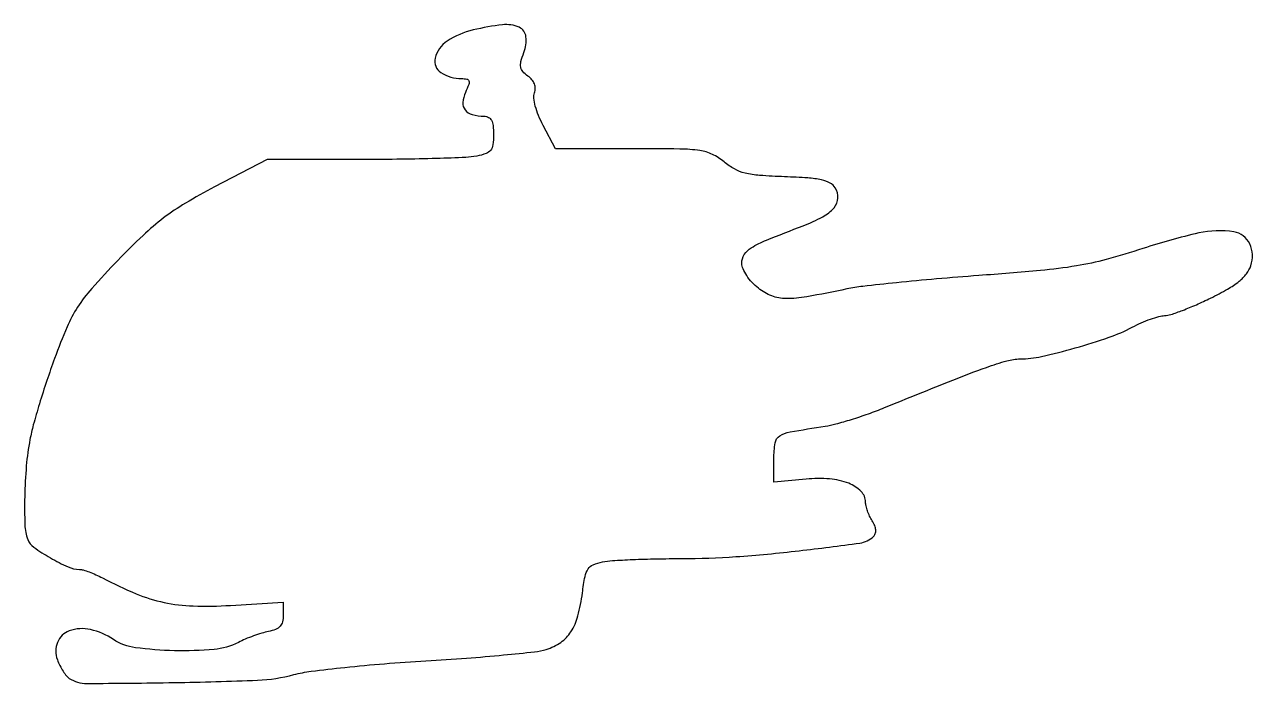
# Model space of a CAD drawing. Extents: x 0 to 228, y 0 to 122.
import ezdxf

# ---------------------------------------------------------------- set-up
doc = ezdxf.new("R2010")
doc.units = 0

msp = doc.modelspace()

# ---------------------------------------------------------------- linework, layer by layer
msp.add_lwpolyline([(83.209044, 121.015562, 0.085837), (78.405346, 118.96252, 0.192756), (76.157555, 115.779136, 0.31955), (77.235752, 113.115496, 0.142856), (81.060349, 112, -0.047029), (82.068323, 111.904982, -0.28431), (82.438658, 111.565488, -0.161651), (82.408952, 110.916091, -0.015322), (81.785417, 109.428387, 0.087169), (81.303985, 107.571078, 0.188512), (81.723274, 106.180849, 0.163074), (83.043857, 105.312012, 0.062549), (85.25, 105.015313, -0.117093), (86.075845, 104.811574, -0.156073), (86.619236, 104.269001, -0.093866), (86.915773, 103.272822, -0.02554), (87, 101.625, -0.029557), (86.887443, 99.722577, -0.137102), (86.472222, 98.714444, -0.144469), (85.607277, 98.096116, -0.034086), (83.875, 97.625, -0.038783), (81.830044, 97.378695, -0.003142), (76.421506, 97.183594, -0.004216), (69.958103, 97.045629, -0.003228), (62.8897, 97), (45.0294, 97), (35.2647, 91.903888, 0.013887), (29.850991, 88.884349, 0.028065), (25.802224, 86.157806, 0.027083), (21.99497, 82.931848, 0.012046), (17.32236, 78.298501, 0.009485), (12.474245, 73.058358, 0.038718), (9.850761, 69.608711, 0.042338), (7.905174, 65.944987, 0.01288), (5.585276, 60.099209, 0.007519), (4.148258, 55.997619, 0.006664), (2.773875, 51.68669, 0.006705), (1.640173, 47.772001, 0.020268), (1.012916, 45.068106, 0.025303), (0.341782, 40.193736, 0.016304), (0.036053, 34.498191, 0.014117), (0.073988, 29.236396, 0.082931), (0.623335, 26.539191, 0.148273), (1.736151, 25.107736, 0.022797), (4.804485, 23.141037, 0.024811), (8.074522, 21.460172, 0.105492), (10.210162, 20.993839, -0.070988), (10.897138, 20.892461, -0.016674), (12.00236, 20.524241, -0.016849), (13.256836, 20.010581, -0.015856), (14.5, 19.403857, 0.02285), (20.711174, 16.479318, 0.04574), (25.885375, 14.862007, 0.045586), (31.278703, 14.209354, 0.022545), (38.182067, 14.318197), (48, 14.916331), (48, 12.477218, -0.060162), (47.854133, 11.269314, -0.126151), (47.41087, 10.440942, -0.11377), (46.587871, 9.875572, -0.043758), (45.25, 9.479395, 0.023843), (43.993147, 9.160988, 0.012833), (42.476195, 8.655831, 0.012753), (40.953027, 8.060443, 0.019528), (39.66896, 7.460343, -0.097426), (35.152471, 6.151849, -0.027768), (27.820573, 5.915433, -0.027061), (20.565018, 6.478119, -0.11385), (16.5, 8, 0.089693), (12.231093, 9.835374, 0.144584), (8.309473, 9.599642, 0.215501), (6.118326, 7.467601, 0.186591), (6.10017, 4.236533, 0.026088), (6.579888, 3.149153, 0.025619), (7.172853, 2.110811, 0.0265), (7.786258, 1.257179, 0.082273), (8.312561, 0.785665, 0.143439), (11.553028, -0.151174, 0.003272), (27.778914, 0.011844, 0.006129), (43.248215, 0.458227, 0.054801), (49.95974, 1.476685, -0.033362), (53.172966, 2.105962, -0.005598), (59.408757, 2.829389, -0.006108), (66.769747, 3.509142, -0.005387), (74.45974, 4.041326, 0.003963), (81.991748, 4.541028, 0.005174), (88.872016, 5.12395, 0.003884), (94.618199, 5.715804, 0.047186), (96.785421, 6.165752, 0.076752), (99.468459, 7.469138, 0.09944), (101.362903, 9.434014, 0.078165), (102.643843, 12.35791, 0.031644), (103.483648, 16.640763, -0.013945), (103.969604, 19.685899, -0.097334), (104.525931, 21.077971, -0.151595), (105.461963, 21.859436, -0.049377), (107.203814, 22.390763, -0.034062), (109.032728, 22.628563, -0.004952), (112.781824, 22.821037, -0.005587), (117.225639, 22.95535, -0.004761), (121.915162, 23, 0.017726), (131.945449, 23.355696, 0.011), (143.678266, 24.448737, 0.005303), (154.942248, 25.869799, 0.159944), (157.474959, 27.103576, 0.12249), (157.807888, 27.638727, 0.099962), (157.8845, 28.310825, 0.07693), (157.689807, 29.108748, 0.041365), (157.224959, 30.011391, -0.029619), (156.756038, 30.871737, -0.024707), (156.359832, 31.834519, -0.02542), (156.08531, 32.753901, -0.059906), (156, 33.463378, 0.199361), (155.170771, 35.460433, 0.104016), (152.872619, 36.954257, 0.072902), (149.337488, 37.757965, 0.042133), (144.967987, 37.730814), (139, 37.189656), (139, 41.515373, -0.038661), (139.227591, 44.454349, -0.216068), (140.072115, 45.742909, -0.098762), (141.985524, 46.480991, -0.005186), (148.5, 47.538294, 0.028631), (150.509546, 47.961935, 0.009679), (153.38125, 48.801323, 0.009591), (156.526638, 49.853846, 0.010865), (159.5, 50.986017, -0.001275), (172.194579, 56.100587, -0.009021), (178.411036, 58.457574, -0.017763), (182.210628, 59.669839, -0.06691), (184.680482, 60.017138, 0.053832), (188.62632, 60.46748, 0.013692), (194.879465, 62.054738, 0.014414), (201.156723, 64.02954, 0.038369), (205.461442, 65.902148, -0.01803), (207.127678, 66.709017, -0.017695), (208.858037, 67.399188, -0.017889), (210.415866, 67.895391, -0.061784), (211.461442, 68.052533, 0.073037), (212.623446, 68.25389, 0.011575), (214.810549, 69.028891, 0.012624), (217.361942, 70.074498, 0.010744), (220, 71.302533, 0.015079), (223.15797, 72.97609, 0.039969), (225.269143, 74.412282, 0.05675), (226.644402, 75.802047, 0.084266), (227.461599, 77.302769, 0.193994), (227.247434, 81.361077, 0.249049), (224.310078, 83.578711, 0.095698), (217.809635, 83.368654, 0.023491), (207.452638, 80.501259, -0.0131), (200.655085, 78.466375, -0.025284), (195.106468, 77.259868, -0.018442), (188.434513, 76.410163, -0.004127), (177, 75.475746, 0.003212), (169.167509, 74.850125, 0.003781), (161.759375, 74.154007, 0.003323), (155.512996, 73.477393, 0.023482), (152.5, 72.986511, -0.007444), (145.079806, 71.531967, -0.046839), (141.239871, 71.204503, -0.090176), (138.597217, 71.708362, -0.075329), (136.112716, 73.126416, -0.039598), (134.940111, 74.214807, -0.040229), (133.960548, 75.469022, -0.043489), (133.286558, 76.715403, -0.096393), (133.055329, 77.766179, -0.149867), (133.500537, 79.355593, -0.113439), (134.802996, 80.629347, -0.041544), (137.624653, 82.046024, -0.0045), (144.416346, 84.705816, 0.031432), (148.051303, 86.360179, 0.094666), (150.162555, 88.063008, 0.162943), (150.878003, 89.852916, 0.155867), (150.389485, 91.75, 0.134143), (149.423697, 92.636861, 0.065632), (147.838777, 93.206528, 0.036279), (145.299243, 93.568153, 0.008411), (140.987884, 93.792974, -0.009521), (136.353563, 94.044955, -0.041767), (133.648439, 94.472758, -0.064946), (131.675347, 95.238143, -0.04998), (129.766558, 96.542974, 0.06307), (127.590227, 97.948809, 0.076351), (125.26696, 98.655167, 0.032491), (121.575999, 98.94287, 0.003208), (112.671558, 99), (98.496566, 99), (96.208167, 103.313673, -0.023981), (95.339929, 105.158907, -0.032434), (94.74798, 106.904174, -0.036245), (94.463254, 108.387107, -0.121503), (94.58531, 109.361718, 0.08986), (94.742071, 110.189457, 0.095125), (94.592743, 111.002006, 0.085188), (94.130769, 111.770265, 0.057078), (93.375688, 112.467241, -0.051483), (92.4254, 113.324967, -0.142245), (92.036253, 114.128349, -0.108975), (92.08598, 115.150516, -0.023809), (92.632396, 116.837063, 0.116155), (93.014842, 119.770365, 0.269184), (91.757266, 121.504156, 0.134441), (88.640758, 121.975453, 0.02887)], format="xyb", close=True)

doc.saveas('drawing.dxf')
